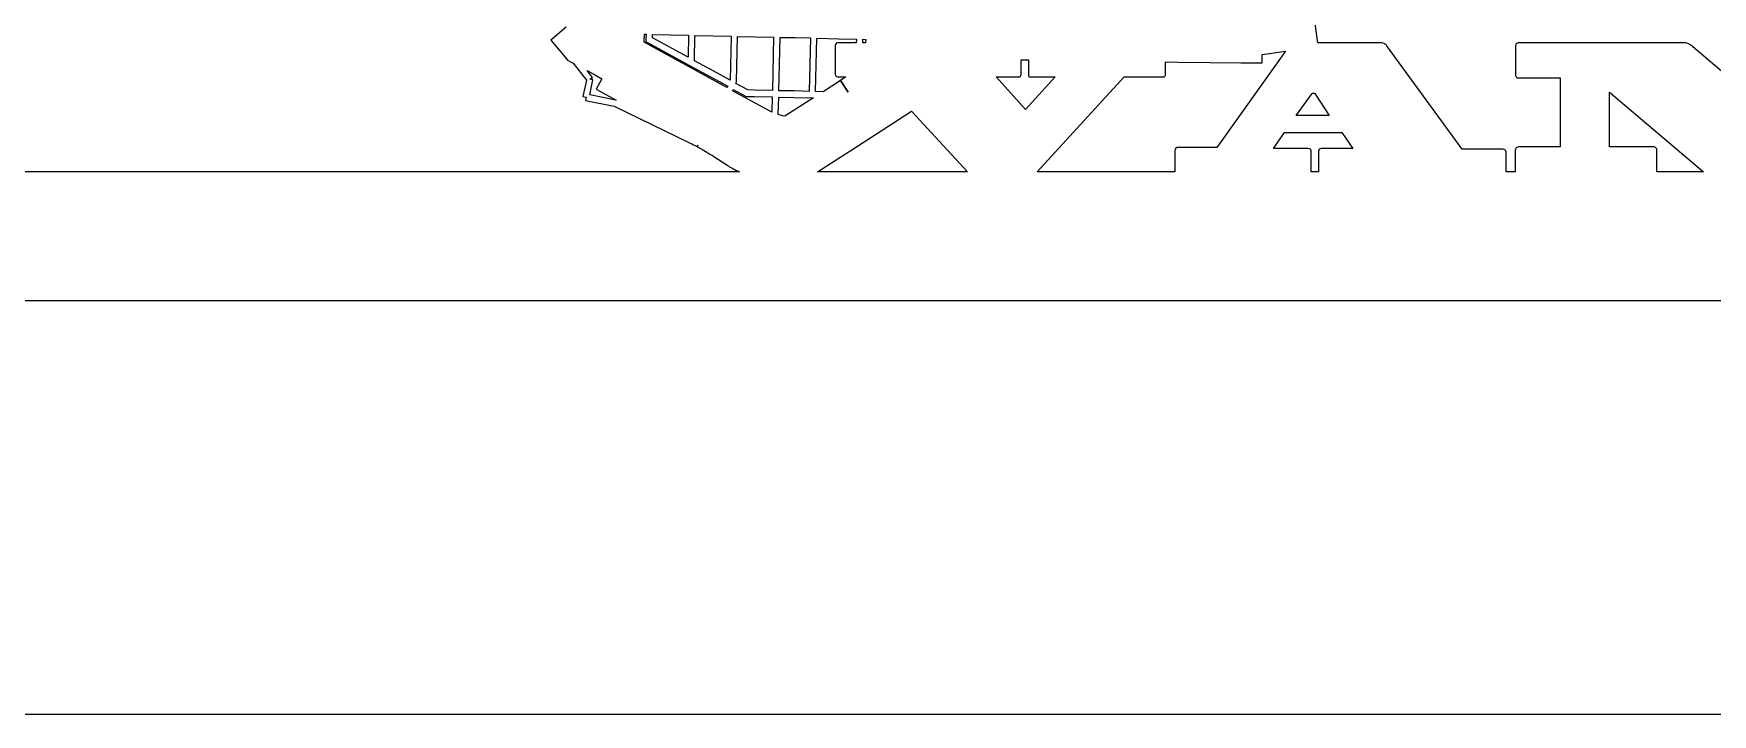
# Model space of a CAD drawing. Extents: x 0 to 1129, y 203 to 1017.
# Drawn here: x 228.3 to 522.6, y 203.5 to 322.8 of the extents above; entities that cross this region are included whole.
import ezdxf

# ---------------------------------------------------------------- set-up
doc = ezdxf.new("R2010")
doc.units = 0
doc.layers.get('0').update_dxf_attribs({"linetype": 'CONTINUOUS'})

msp = doc.modelspace()

# ---------------------------------------------------------------- linework, layer by layer
at = {"color": 1}
for points in [[(0, 1017.411111), (1128.888889, 1017.411111), (1128.888889, 203.482222), (0, 203.482222), (0, 1017.411111)], [(43.7515, 988.370444), (43.7515, 799.613167), (43.18, 799.627278), (42.890722, 788.338378), (43.7515, 788.317154), (43.7515, 276.027377), (923.734511, 276.027377), (923.734511, 988.370377), (43.7515, 988.370444)], [(464.417958, 321.219102), (453.404224, 321.219102), (452.973824, 324.528146), (454.159157, 324.866813), (461.101824, 326.835324), (470.789113, 328.09119), (477.703557, 327.999479), (477.703557, 328.027702), (486.812268, 327.914813), (494.298224, 327.83719), (494.312222, 329.057813), (494.721444, 325.847546), (516.149178, 328.620368), (535.312067, 331.09688)], [(321.699128, 323.950539), (318.989795, 321.692761), (321.487461, 318.694161), (321.939017, 318.157939), (322.559906, 317.826317), (322.898572, 317.649939), (325.219862, 314.679561), (324.620128, 311.786761), (325.177506, 311.666828), (325.064617, 311.116495), (330.067017, 310.086383), (343.31735, 303.665828), (343.719506, 303.482383), (343.726505, 303.468385), (344.114549, 303.277897), (344.121548, 303.277897), (344.502548, 303.073274), (344.509547, 303.073274), (344.622436, 303.009763), (344.777681, 303.291985), (344.78468, 303.291985), (344.629458, 303.002719), (345.200969, 302.706385), (345.207968, 302.692387), (345.765368, 302.388987), (345.772367, 302.374989), (346.315634, 302.057477), (346.329858, 302.050478), (346.873124, 301.718878), (346.880124, 301.718878), (347.423413, 301.373145), (347.430412, 301.366146), (347.7479, 301.161546), (347.7549, 301.154547), (349.822189, 299.792813), (349.822189, 299.785814), (349.970367, 299.687036), (349.977366, 299.687036), (350.174921, 299.567081), (350.18192, 299.567081), (350.372432, 299.440103), (350.38643, 299.440103), (350.576919, 299.327214), (350.583918, 299.320215), (350.78854, 299.214393), (350.78854, 299.200169), (350.795539, 299.200169), (351.000139, 299.094347), (351.007138, 299.094347), (351.211761, 298.988525), (351.21876, 298.981526), (351.423359, 298.882748), (351.430359, 298.875749), (351.634981, 298.791082), (351.64198, 298.776858), (351.853647, 298.692192), (351.853647, 298.685193), (351.867645, 298.685193), (352.044023, 298.60757), (66.322267, 298.60757)], [(335.407, 322.713999), (335.675111, 322.707), (335.653888, 321.789778), (335.653888, 321.451111), (335.957288, 321.281778), (343.316244, 317.246), (346.992177, 315.228111), (349.990777, 313.591222), (349.863799, 313.365444), (335.378733, 321.317044), (335.407, 322.713999)], [(336.804, 322.67871), (339.964889, 322.608154), (343.125778, 322.544666), (343.048155, 318.685266), (336.789889, 322.107199), (336.804, 322.67871)], [(344.254667, 322.516444), (347.429667, 322.438821), (350.590556, 322.368266), (350.407111, 314.649488), (347.542556, 316.215821), (344.162956, 318.078488), (344.254667, 322.516444)], [(351.719444, 322.340043), (354.880333, 322.269488), (358.041222, 322.198932), (357.829556, 312.85031), (354.668667, 312.906754), (353.525667, 312.942043), (351.437222, 314.085043), (351.500734, 314.282599), (351.528956, 314.367266), (351.528956, 314.451932), (351.719444, 322.340043)], [(359.170111, 322.170642), (361.830067, 322.114198), (364.49, 322.06482), (364.271266, 312.702087), (361.618378, 312.765575), (358.958444, 312.82202), (359.170111, 322.170642)], [(369.436023, 315.235042), (370.727201, 315.235042), (369.767646, 314.621198), (371.101135, 312.553931), (371.094135, 312.553931), (369.767691, 314.621198), (366.698513, 312.645642), (365.400291, 312.673865), (365.618889, 322.036598)], [(365.618889, 322.036598), (369.386556, 321.937798), (372.540378, 321.860198), (372.526379, 321.218154), (369.309046, 321.218154)], [(368.850424, 320.766598), (368.850424, 315.721865)], [(373.669266, 321.831976), (374.184333, 321.817977), (374.170335, 321.218266), (373.655291, 321.218266), (373.669266, 321.831976)], [(517.757958, 321.219102), (488.886624, 321.219102)], [(528.327157, 315.073702), (535.474446, 315.073702), (535.474446, 306.684657), (518.766891, 320.831035)], [(401.432889, 318.219531), (402.731111, 318.205533), (402.731111, 315.432711)], [(401.432889, 315.594977), (401.432889, 318.219531)], [(426.72, 315.594865), (426.72, 317.866753), (429.027178, 317.838531), (439.963266, 317.718598), (439.970266, 317.718598), (441.691821, 317.697375), (443.681488, 317.683377), (443.695486, 319.136821), (444.937264, 319.341421), (444.993708, 319.34842), (446.870486, 319.623575), (446.912819, 319.630575), (447.759667, 319.743531)], [(447.759667, 319.743531), (435.708778, 302.880753), (429.041266, 302.880753)], [(485.902113, 302.557146), (478.719557, 302.557146), (465.617379, 320.534702)], [(488.075224, 320.732257), (488.075224, 315.659324)], [(325.338734, 316.349798), (326.827444, 315.545487), (327.956333, 314.917531), (326.940333, 313.068976), (330.432822, 311.149865), (330.369333, 311.156864), (325.846734, 312.102331), (326.375889, 314.698775), (325.825556, 314.811664), (326.270067, 315.157375), (325.338734, 316.349798)], [(403.217933, 315.235155), (407.408956, 315.235155), (402.209, 309.513089), (397.072556, 315.235155), (400.974289, 315.235155)], [(428.392155, 302.33042), (428.392155, 298.59802), (404.233933, 298.59802), (419.509222, 315.235042), (426.367222, 315.235042)], [(488.625557, 315.073702), (495.906891, 315.073702), (495.906891, 302.980479), (488.858402, 302.980479)], [(350.9786, 313.047798), (353.1094, 311.883642), (353.222289, 311.813087), (353.3634, 311.813087), (354.640444, 311.777798), (357.801333, 311.721353), (357.737845, 309.068464), (350.858667, 312.82202), (350.9786, 313.047798)], [(452.903178, 312.306976), (455.443178, 308.475798), (449.657622, 308.475798), (452.416333, 312.306976)], [(452.649178, 312.384598), (452.649178, 312.384598)], [(504.556889, 312.56802), (521.045711, 298.59802), (512.882444, 298.59802), (512.882444, 302.492687)], [(512.071044, 302.979531), (504.556889, 302.979531), (504.556889, 312.56802)], [(358.930222, 311.693131), (361.590155, 311.636687), (364.800444, 311.559087), (365.012111, 311.552088), (364.560556, 311.262821), (359.988556, 308.32771), (359.678111, 308.419421), (358.859667, 308.645199), (358.930222, 311.693131)], [(382.2206, 309.202531), (392.013711, 298.59802), (365.717667, 298.59802), (370.656556, 301.765976), (371.771333, 302.478598), (371.778332, 302.478598), (375.877622, 305.117353), (382.2206, 309.202531)], [(451.739, 302.690242), (445.657111, 302.690242), (447.576222, 305.484242)], [(447.576222, 305.484242), (457.651556, 305.484242), (459.570667, 302.690242), (454.074378, 302.690242)], [(453.559333, 302.196376), (453.559333, 298.59802), (452.254067, 298.59802), (452.254067, 302.295131)], [(488.039958, 302.39488), (488.039958, 298.598968), (486.459513, 298.598968), (486.459513, 301.484702)]]:
    msp.add_lwpolyline(points, dxfattribs=at)
for points in [[(368.984468, 321.077042), (368.900524, 320.986867), (368.853133, 320.885041), (368.850424, 320.766598)], [(369.309046, 321.218154), (369.176244, 321.213412), (369.068525, 321.167038), (368.984468, 321.077042)], [(465.201113, 321.000368), (465.002632, 321.138522), (464.74231, 321.210906), (464.417958, 321.219102)], [(465.617379, 320.534702), (465.536777, 320.705367), (465.399549, 320.86217), (465.201113, 321.000368)], [(488.301002, 321.099146), (488.155375, 321.017844), (488.078611, 320.894795), (488.075224, 320.732257)], [(488.886624, 321.219102), (488.639375, 321.219057), (488.446628, 321.180404), (488.301002, 321.099146)], [(518.258891, 321.106213), (518.086825, 321.177288), (517.921804, 321.217025), (517.757958, 321.219102)], [(518.766891, 320.831035), (518.602953, 320.946836), (518.430888, 321.035025), (518.258891, 321.106213)], [(368.850424, 315.721865), (368.858552, 315.530857), (368.926059, 315.402908), (369.047979, 315.333798)], [(369.047979, 315.333798), (369.169899, 315.26471), (369.297915, 315.230933), (369.436023, 315.235042)], [(400.974289, 315.235155), (401.121158, 315.237865), (401.234972, 315.273222), (401.312956, 315.340977)], [(401.312956, 315.340977), (401.390759, 315.408688), (401.432189, 315.494732), (401.432889, 315.594977)], [(402.731111, 315.432711), (402.737207, 315.339216), (402.786743, 315.283607), (402.886333, 315.263378)], [(402.886333, 315.263378), (402.985879, 315.243058), (403.098045, 315.230888), (403.217933, 315.235155)], [(426.367222, 315.235042), (426.495848, 315.237752), (426.586836, 315.273109), (426.642378, 315.340865)], [(426.642378, 315.340865), (426.697919, 315.408575), (426.72131, 315.494619), (426.72, 315.594865)], [(488.075224, 315.659324), (488.084029, 315.42158), (488.147179, 315.265816), (488.265735, 315.186591)], [(488.265735, 315.186591), (488.384269, 315.10732), (488.50296, 315.067583), (488.625557, 315.073702)], [(452.416333, 312.306976), (452.458983, 312.355721), (452.53735, 312.384553), (452.649178, 312.384598)], [(452.649178, 312.384598), (452.76087, 312.384553), (452.844182, 312.355563), (452.903178, 312.306976)], [(428.533266, 302.739642), (428.435098, 302.645493), (428.388791, 302.509913), (428.392155, 302.33042)], [(429.041266, 302.880753), (428.800836, 302.880753), (428.631502, 302.833792), (428.533266, 302.739642)], [(452.127044, 302.563265), (452.042378, 302.640481), (451.917139, 302.686223), (451.739, 302.690242)], [(452.254067, 302.295131), (452.254067, 302.396754), (452.211711, 302.486004), (452.127044, 302.563265)], [(453.6934, 302.556198), (453.602592, 302.468822), (453.560665, 302.344644), (453.559333, 302.196376)], [(454.074378, 302.690242), (453.910508, 302.687533), (453.784095, 302.643574), (453.6934, 302.556198)], [(486.388935, 302.204368), (486.331316, 302.425834), (486.166905, 302.542922), (485.902113, 302.557146)], [(486.459513, 301.484702), (486.471028, 301.742766), (486.446418, 301.982858), (486.388935, 302.204368)], [(488.202224, 302.782924), (488.087077, 302.661004), (488.033162, 302.53301), (488.039958, 302.39488)], [(488.858402, 302.980479), (488.54001, 302.972351), (488.317371, 302.904844), (488.202224, 302.782924)], [(512.6214, 302.859575), (512.457418, 302.940878), (512.275599, 302.979531), (512.071044, 302.979531)], [(512.882444, 302.492687), (512.872736, 302.655292), (512.785247, 302.778341), (512.6214, 302.859575)]]:
    msp.add_open_spline(points, degree=3, dxfattribs=at)

doc.saveas('drawing.dxf')
